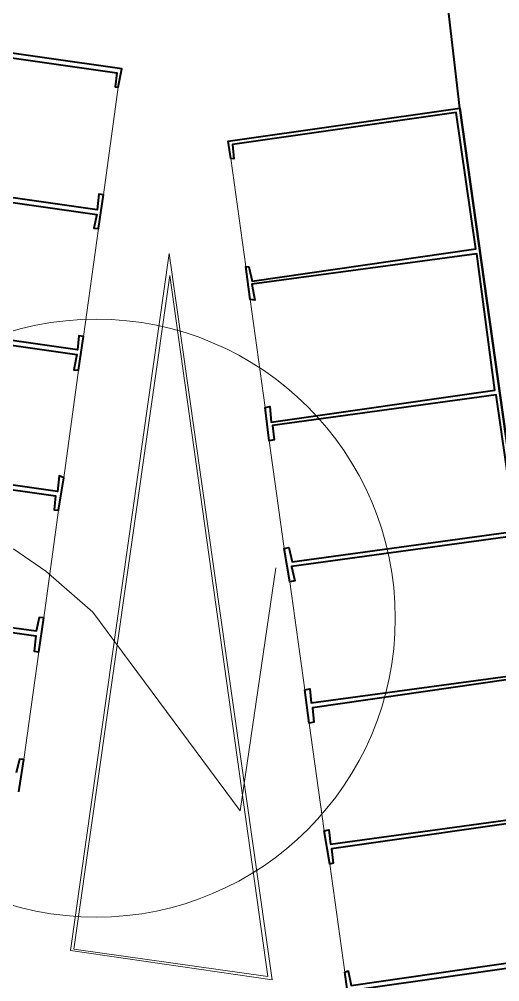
# Model space of a CAD drawing. Header units: metres. Extents: x -977055 to 805873, y -1033982 to 242021.
# Drawn here: x 2704.51 to 2720.96, y 950.97 to 983.92 of the extents above; entities that cross this region are included whole.
import ezdxf

# ---------------------------------------------------------------- set-up
doc = ezdxf.new("R2010")
doc.units = ezdxf.units.M
for name, color, linetype in [('PDF_CENTRO COMERCIAL', 7, 'Continuous'), ('PDF_Especificaciones', 7, 'Continuous'), ('PDF_gradas', 7, 'Continuous'), ('PDF_JARDINERAS', 7, 'Continuous')]:
    doc.layers.add(name, color=color, linetype=linetype)

# ---------------------------------------------------------------- blocks, each defined once
blk = doc.blocks.new('CALLE')
at = {"layer": 'PDF_CENTRO COMERCIAL', "lineweight": 40}
blk.add_lwpolyline([(-34.842528, -237.970656), (-31.455648, -237.208608), (-19.728576, -234.75312), (-10.456992, -232.339968), (-10.118304, -222.983712), (-63.758016, -221.163264), (-64.901088, -254.016), (-59.990112, -254.185344), (-59.651424, -244.236384), (-57.534624, -243.686016)], close=True, dxfattribs=at)
for points in [[(-42.420672, -222.136992), (-42.632352, -228.318048), (-43.055712, -228.275712), (-43.055712, -228.40272), (-42.12432, -228.445056), (-42.12432, -228.318048), (-42.505344, -228.318048), (-42.293664, -222.136992)], [(-38.568096, -222.264), (-38.779776, -228.445056), (-39.1608, -228.40272), (-39.1608, -228.529728), (-38.229408, -228.572064), (-38.229408, -228.445056), (-38.652768, -228.445056), (-38.441088, -222.264)], [(-34.673184, -222.391008), (-34.884864, -228.572064), (-35.265888, -228.572064), (-35.265888, -228.656736), (-34.757856, -228.699072), (-34.546176, -222.306336)], [(-54.655776, -228.021696), (-53.76672, -228.064032), (-53.76672, -227.937024), (-54.147744, -227.894688)], [(-50.16816, -221.882976), (-50.37984, -228.021696), (-50.8032, -228.021696), (-50.8032, -228.148704), (-49.871808, -228.19104), (-49.871808, -228.064032), (-50.252832, -228.021696), (-50.083488, -221.882976)], [(-46.315584, -222.009984), (-46.527264, -228.148704), (-46.908288, -228.148704), (-46.908288, -228.275712), (-46.019232, -228.318048), (-45.976896, -228.19104), (-46.400256, -228.19104), (-46.188576, -222.009984)], [(-53.76672, -242.627616), (-55.290816, -236.65824), (-55.67184, -236.742912), (-55.714176, -236.65824), (-54.82512, -236.404224), (-54.782784, -236.531232), (-55.163808, -236.615904), (-53.682048, -242.58528)], [(-49.998816, -241.696224), (-51.522912, -235.726848), (-51.903936, -235.81152), (-51.946272, -235.684512), (-51.057216, -235.472832), (-51.01488, -235.59984), (-51.395904, -235.684512), (-49.914144, -241.653888)], [(-46.273248, -240.722496), (-47.755008, -234.75312), (-48.136032, -234.880128), (-48.178368, -234.75312), (-47.289312, -234.499104), (-47.246976, -234.626112), (-47.628, -234.75312), (-46.14624, -240.722496), (-42.505344, -239.791104), (-43.987104, -233.821728), (-44.368128, -233.9064), (-44.410464, -233.779392), (-43.521408, -233.567712), (-43.479072, -233.69472), (-43.902432, -233.779392), (-42.378336, -239.748768), (-38.73744, -238.859712), (-40.2192, -232.848), (-40.64256, -232.975008), (-40.64256, -232.848), (-39.753504, -232.63632), (-39.753504, -232.720992), (-40.134528, -232.848), (-38.610432, -238.817376), (-34.969536, -237.885984), (-36.493632, -231.916608), (-36.874656, -232.00128), (-36.874656, -231.916608), (-36.40896, -231.7896), (-34.842528, -237.970656), (-57.534624, -243.686016), (-59.101056, -237.50496), (-58.593024, -237.377952), (-58.550688, -237.462624), (-58.931712, -237.589632), (-57.407616, -243.559008)]]:
    blk.add_lwpolyline(points, dxfattribs=at)
at = {"layer": 'PDF_Especificaciones', "lineweight": 20}
blk.add_lwpolyline([(-53.76672, -226.4976), (-53.76672, -225.989568), (-53.258688, -225.058176), (-52.750656, -224.59248), (-51.776928, -224.16912), (-49.914144, -224.253792), (-48.940416, -224.761824), (-48.517056, -225.22752), (-48.05136, -226.201248), (-48.093696, -227.174976), (-48.601728, -228.106368), (-49.575456, -229.503456), (-54.528768, -234.075744), (-47.83968, -234.32976)], dxfattribs=at)
blk.add_circle((-49.723632, -229.609296), 8.14968, dxfattribs=at)
at = {"layer": 'PDF_gradas', "lineweight": 20}
for points in [[(-53.76672, -228.064032), (-50.8032, -228.148704)], [(-49.871808, -228.19104), (-46.908288, -228.275712)], [(-46.019232, -228.318048), (-43.055712, -228.40272)], [(-42.12432, -228.445056), (-39.1608, -228.529728)], [(-38.229408, -228.572064), (-35.265888, -228.656736)], [(-39.753504, -232.63632), (-36.874656, -231.916608)], [(-43.521408, -233.567712), (-40.64256, -232.848)], [(-47.289312, -234.499104), (-44.410464, -233.779392)], [(-51.057216, -235.472832), (-48.178368, -234.75312)], [(-54.82512, -236.404224), (-51.946272, -235.684512)], [(-58.593024, -237.377952), (-55.714176, -236.65824)]]:
    blk.add_lwpolyline(points, dxfattribs=at)
at = {"layer": 'PDF_JARDINERAS', "lineweight": 20}
for points in [[(-59.016384, -235.430496), (-58.804704, -229.88448), (-39.626496, -230.51952)], [(-58.931712, -235.303488), (-58.762368, -229.969152), (-40.2192, -230.604192)]]:
    blk.add_lwpolyline(points, close=True, dxfattribs=at)

msp = doc.modelspace()

# ---------------------------------------------------------------- block references
at = {"xscale": 1.255773352820658, "yscale": 1.255773352820658, "zscale": 1.255773352820658, "rotation": 83.85573648860341}
msp.add_blockref('CALLE', (2427.15058, 1056.36283, 1015.371), dxfattribs=at)

doc.saveas('drawing.dxf')
